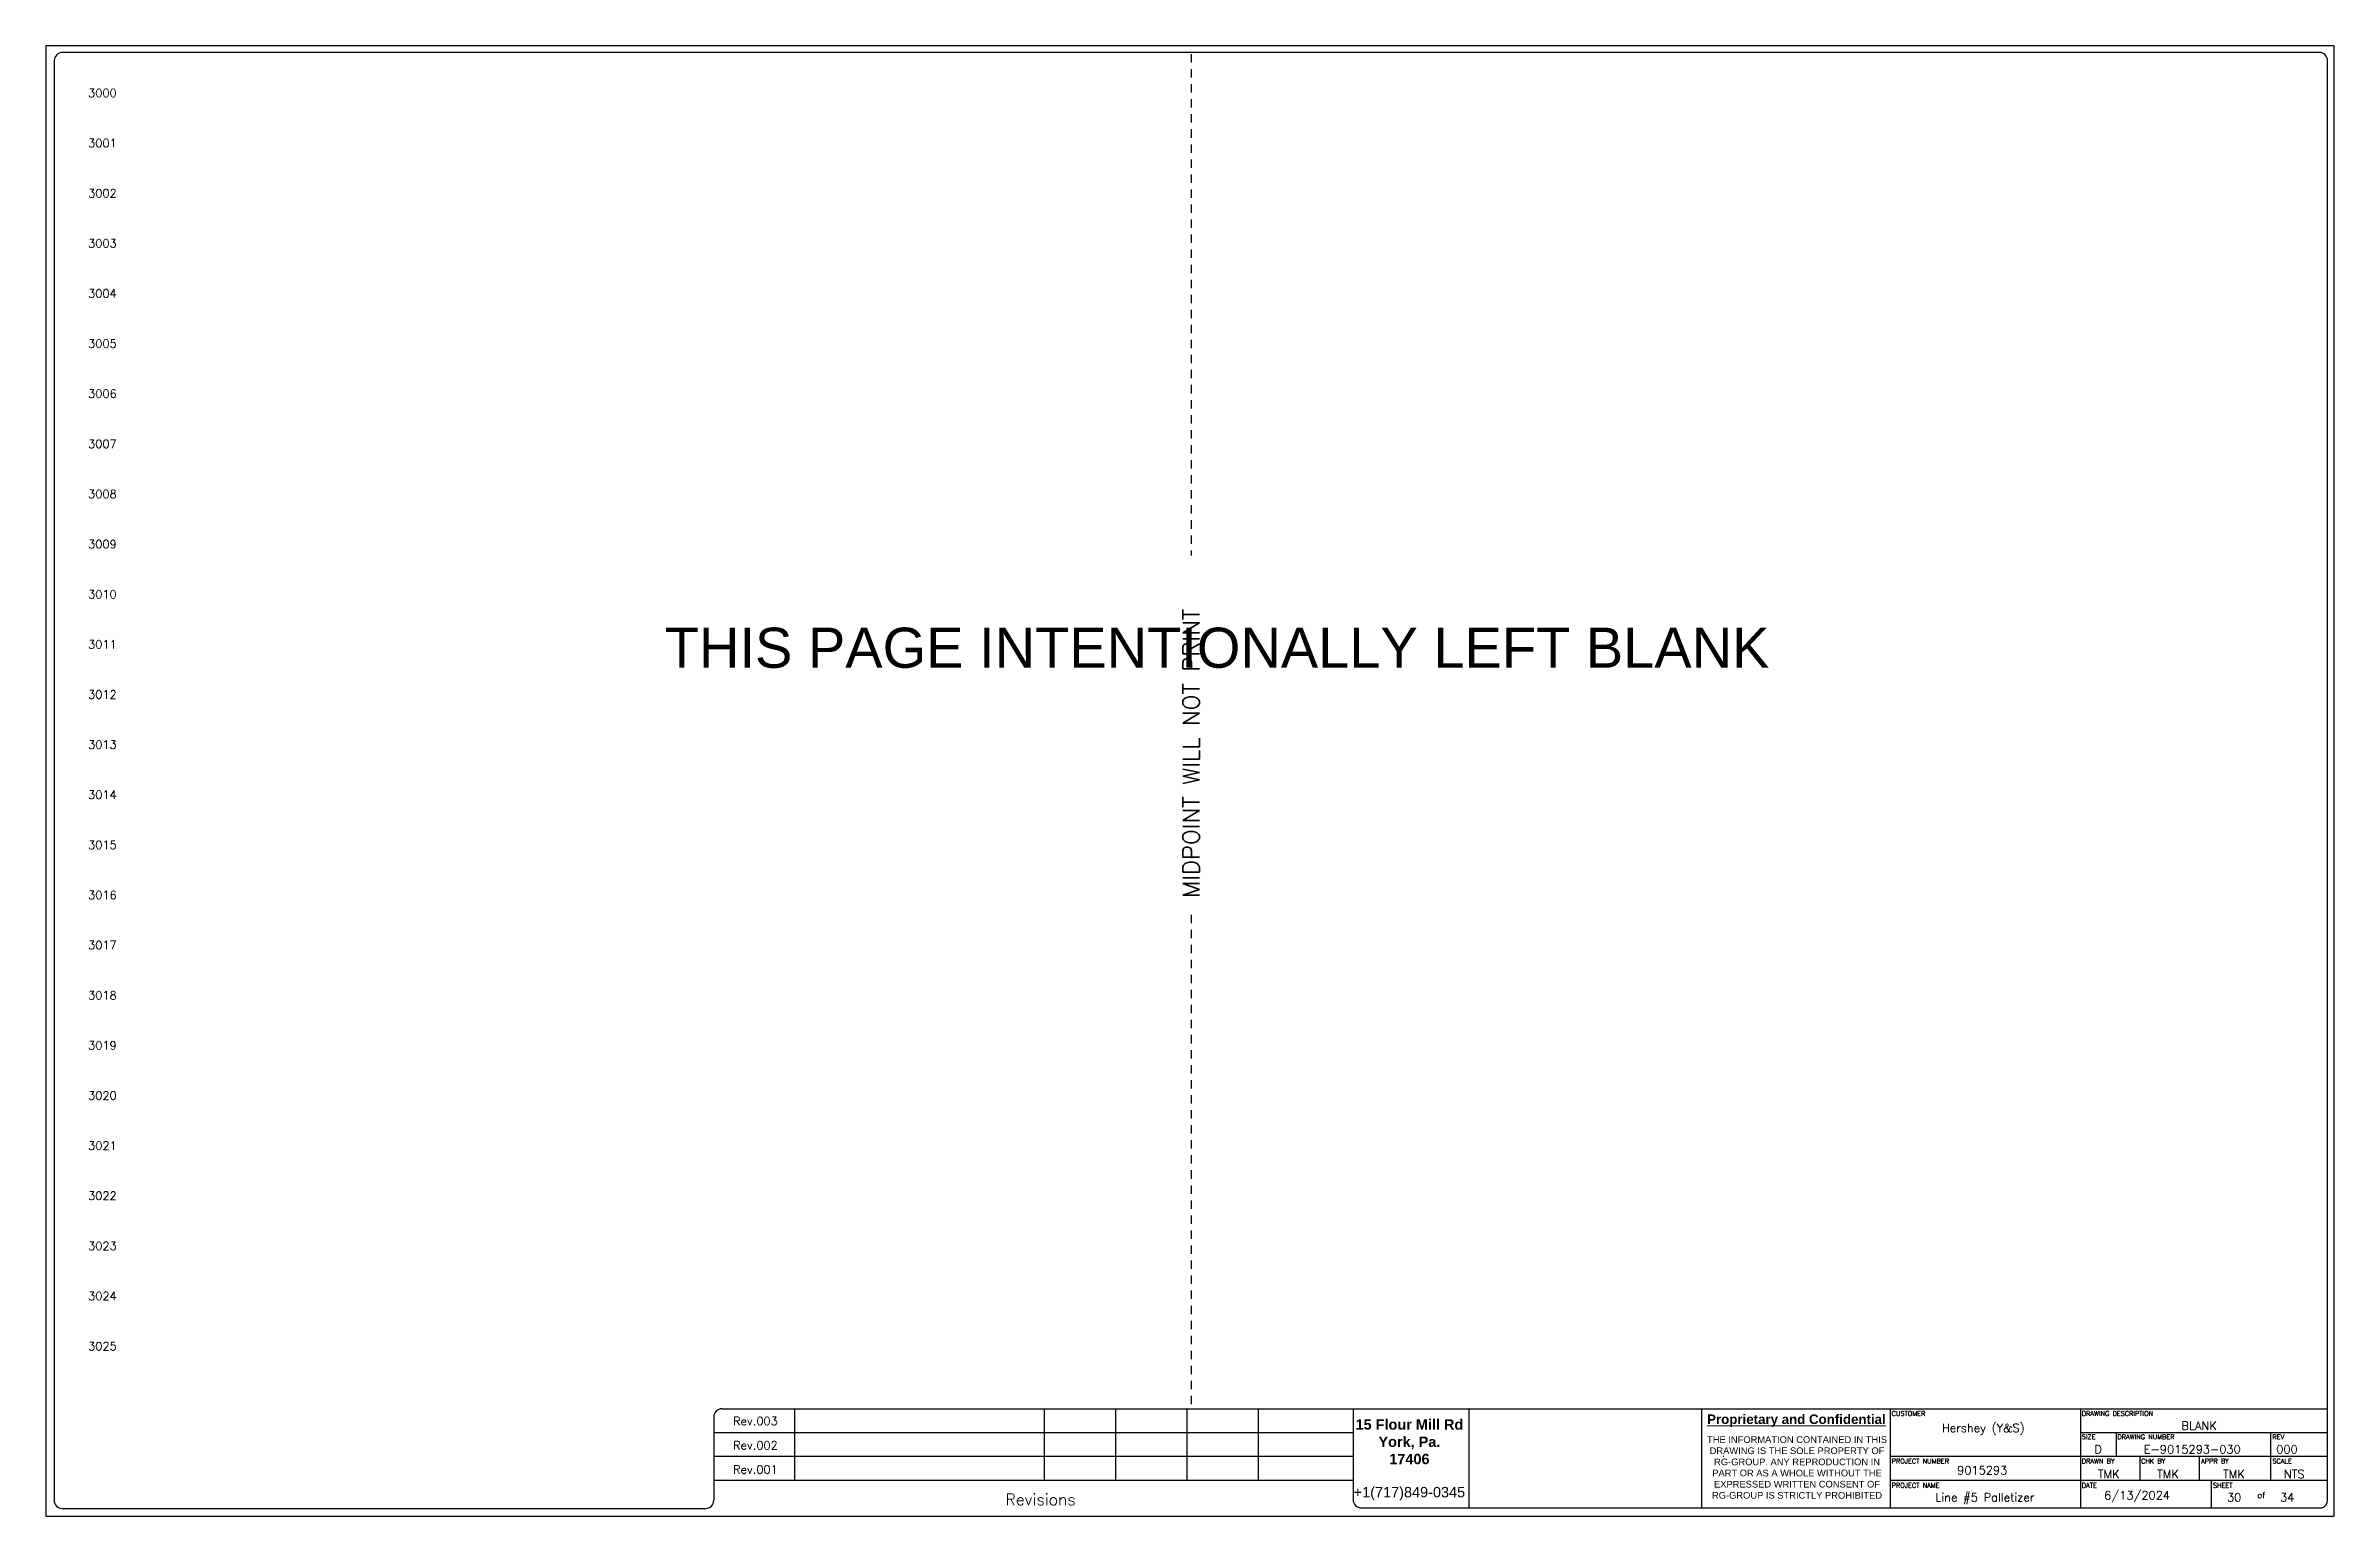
# Model space of a CAD drawing. Header units: inches. Extents: x 0 to 34.2, y 0 to 22.
import ezdxf
from ezdxf.enums import TextEntityAlignment as Align

# ---------------------------------------------------------------- set-up
doc = ezdxf.new("R2010")
doc.units = ezdxf.units.IN
doc.header["$MEASUREMENT"] = 0
doc.linetypes.add('HIDDEN2', pattern=[0.1875, 0.125, -0.0625])
doc.layers.add('MidPoint', color=210, linetype='HIDDEN2', plot=False)
doc.layers.add('TB_LABELS', color=1, linetype='Continuous')
doc.styles.add('Annotative', font='arial.ttf')
doc.styles.add('Fields', font='simplex.shx', dxfattribs={"height": 0.185})
doc.styles.get("Standard").update_dxf_attribs({"font": 'arial.ttf'})
doc.styles.add('Title_Block', font='simplex.shx', dxfattribs={"height": 0.185})
doc.styles.add('WD', font='romans.shx', dxfattribs={"height": 0.185})

# ---------------------------------------------------------------- blocks, each defined once
blk = doc.blocks.new('RG_Master_Ver_4_2_2')
at = {"color": 3}
for p, q in [((0.125, 21.734), (0.125, 0.194)), ((34.028, 21.856), (0.25, 21.856)), ((34.15, 0.194), (34.15, 21.734)), ((9.998, 1.441), (9.998, 0.194)), ((10.12, 1.563), (34.15, 1.563)), ((11.207, 1.563), (11.207, 0.496)), ((14.942, 1.563), (14.942, 0.496)), ((16.009, 1.563), (16.009, 0.496)), ((17.076, 1.563), (17.076, 0.496)), ((18.143, 1.563), (18.143, 0.496)), ((19.566, 1.563), (19.566, 0.203)), ((21.3, 1.563), (21.3, 0.072)), ((24.781, 1.562), (24.781, 0.072)), ((27.605, 1.563), (27.605, 0.072)), ((30.451, 1.563), (30.451, 0.072)), ((9.998, 1.207), (19.566, 1.207)), ((30.451, 1.207), (34.15, 1.207)), ((30.984, 1.207), (30.984, 0.852)), ((33.297, 1.207), (33.297, 0.852)), ((9.998, 0.852), (19.566, 0.852)), ((25.107, 0.852), (25.117, 0.852)), ((27.605, 0.852), (34.15, 0.852)), ((27.959, 0.852), (27.961, 0.852)), ((31.34, 0.852), (31.34, 0.496)), ((32.229, 0.852), (32.229, 0.496)), ((33.297, 0.852), (33.297, 0.496)), ((9.998, 0.496), (19.566, 0.496)), ((27.605, 0.496), (34.15, 0.496)), ((32.407, 0.496), (32.407, 0.085)), ((0.247, 0.072), (9.875, 0.072)), ((19.689, 0.081), (34.062, 0.081))]:
    blk.add_line(p, q, dxfattribs=at)
blk.add_lwpolyline([(0, -0.044), (34.25, -0.044), (34.25, 21.956), (0, 21.956)], close=True, dxfattribs=at)
for centre, radius, start, end in [((0.25, 21.734), 0.122, 90, 180), ((34.028, 21.734), 0.122, 0, 90), ((10.12, 1.441), 0.122, 90, 180), ((0.247, 0.194), 0.122, 180, 270), ((9.875, 0.194), 0.122, 270, 360), ((19.689, 0.203), 0.122, 180, 270), ((34.035, 0.192), 0.115, 283.6956, 0.7965)]:
    blk.add_arc(centre, radius, start, end, dxfattribs=at)
at = {"layer": 'MidPoint'}
for p, q in [((17.141, 21.831), (17.141, 14.331)), ((17.141, 8.956), (17.141, 1.581))]:
    blk.add_line(p, q, dxfattribs=at)
at = {"style": 'Title_Block'}
for s, width, heights, insert, char_height, attachment_point in [('\\pxqc;Rev.003', 1.24498, [0], (9.998, 1.442), 0.125, 1), ('\\pxqc;Rev.002', 1.24498, [0], (9.998, 1.08), 0.125, 1), ('\\pxqc;Rev.001', 1.24498, [0], (9.998, 0.717), 0.125, 1), ('\\pxqc;Revisions', 9.42628, [0.392], (14.889, 0.206), 0.17145, 5)]:
    blk.add_mtext_dynamic_manual_height_columns(s, width=width, gutter_width=0.857, heights=heights, dxfattribs=dict(at, insert=insert, char_height=char_height, attachment_point=attachment_point))
at = {"color": 3, "insert": (20.409, 1.406), "char_height": 0.14228, "attachment_point": 2}
blk.add_mtext_dynamic_manual_height_columns('{\\fArial|b1|i0|c0|p34;\\H1.08937x;15 Flour Mill Rd\\PYork, Pa. \\P17406}\\P\\P{\\H1.08937x;+1(717)849-0345}', width=1.73509, gutter_width=0.69, heights=[0], dxfattribs=at)
at = {"color": 3, "linetype": 'Continuous', "lineweight": 20, "insert": (26.201, 1.478), "char_height": 0.14228, "width": 2.80179, "attachment_point": 2, "style": 'Annotative'}
blk.add_mtext('{\\fArial|b1|i0|c0|p34;\\LProprietary and Confidential}', dxfattribs=at)
at = {"color": 3, "insert": (26.21, 1.152), "char_height": 0.1, "width": 2.78538, "attachment_point": 2, "style": 'Annotative'}
blk.add_mtext('THE INFORMATION CONTAINED IN THIS DRAWING IS THE SOLE PROPERTY OF RG-GROUP. ANY REPRODUCTION IN PART OR AS A WHOLE WITHOUT THE EXPRESSED WRITTEN CONSENT OF RG-GROUP IS STRICTLY PROHIBITED', dxfattribs=at)
at = {"insert": (30.807, 0.331), "char_height": 0.125, "attachment_point": 1, "style": 'Fields'}
blk.add_mtext('6/13/2024', dxfattribs=at)
at = {"style": 'Fields'}
for tag, p in [('DESCRIPTION_3', (13.116, 1.307)), ('DRN_3', (15.472, 1.307)), ('CHK_3', (16.529, 1.307)), ('APP_3', (17.552, 1.307)), ('DATE_3', (18.829, 1.307)), ('DRAWING_DESC', (32.229, 1.246)), ('DESCRIPTION_2', (13.116, 0.951)), ('DRN_2', (15.472, 0.951)), ('CHK_2', (16.529, 0.951)), ('APP_2', (17.552, 0.951)), ('DATE_2', (18.829, 0.951)), ('CUSTOMER', (28.997, 1.214)), ('DRAWING_#', (32.125, 0.894)), ('DESCRIPTION_1', (13.116, 0.596)), ('DRN_1', (15.472, 0.596)), ('CHK_1', (16.529, 0.596)), ('APP_1', (17.552, 0.596)), ('DATE_1', (18.829, 0.596)), ('PROJECT_#', (28.981, 0.581)), ('SIZE', (30.715, 0.894)), ('REV', (33.543, 0.894)), ('DRN_BY', (30.875, 0.524)), ('CHK_BY', (31.762, 0.524)), ('APP_BY', (32.75, 0.524)), ('SCALE', (33.652, 0.524)), ('PROJECT_NAME', (29.021, 0.176)), ('SHEETNUM', (32.753, 0.176)), ('TTL_SHTS', (33.547, 0.176))]:
    blk.add_attdef(tag, text='', height=0.125, dxfattribs=at).set_placement(p, align=Align.CENTER)
at = {"style": 'Fields', "flags": 9}
blk.add_attdef('WD_TB', (9.953, 0.194), '', height=0.0638, dxfattribs=at)
at = {"layer": 'MidPoint', "insert": (17.016, 9.206), "char_height": 0.25, "attachment_point": 1, "rotation": 90, "style": 'Fields'}
blk.add_mtext_dynamic_manual_height_columns('MIDPOINT WILL NOT PRINT', width=5.375, gutter_width=0.575, heights=[0], dxfattribs=at)
at = {"layer": 'TB_LABELS', "style": 'WD'}
for s, height, p in [('CUSTOMER', 0.0711, (27.627, 1.528)), ('DRAWING DESCRIPTION', 0.07114, (30.472, 1.528)), ('SIZE', 0.0711, (30.472, 1.179)), ('DRAWING NUMBER', 0.07114, (31.006, 1.179)), ('REV', 0.0711, (33.325, 1.179)), ('PROJECT NUMBER', 0.07114, (27.627, 0.816)), ('DRAWN BY', 0.0711, (30.472, 0.816)), ('CHK BY', 0.0711, (31.359, 0.816)), ('APPR BY', 0.0711, (32.258, 0.816)), ('SCALE', 0.0711, (33.325, 0.816)), ('PROJECT NAME', 0.07114, (27.627, 0.453)), ('DATE', 0.0711, (30.472, 0.453)), ('SHEET', 0.0711, (32.436, 0.453)), ('of', 0.0925, (33.098, 0.318))]:
    blk.add_text(s, height=height, dxfattribs=at).set_placement(p, align=Align.TOP_LEFT)
blk = doc.blocks.new('WD_MLRH')
at = {"style": 'WD'}
blk.add_attdef('RUNGFIRST', text='', height=0.125, dxfattribs=at).set_placement((-0.25, 0), align=Align.MIDDLE_RIGHT)
at = {"style": 'WD', "flags": 1}
for tag, p in [('WIRE-START', (-0.25, -0.356)), ('RUNGHORV', (-0.25, -0.127)), ('WIREMODE', (-0.25, -0.281)), ('RUNGDIST', (-0.25, -0.2)), ('RUNGCNT', (-0.25, -0.237)), ('RUNGINC', (-0.25, -0.163)), ('WIREFMT', (-0.25, -0.321)), ('WIRE-GSUF', (-0.25, -0.396)), ('PH3SPACE', (-0.25, -0.437))]:
    blk.add_attdef(tag, text='', height=0.025, dxfattribs=at).set_placement(p, align=Align.RIGHT)

msp = doc.modelspace()

# ---------------------------------------------------------------- block references
ref = msp.add_blockref('RG_Master_Ver_4_2_2', (0, 0))
ref.add_attrib('CUSTOMER', 'Hershey (Y&S)', dxfattribs={"height": 0.125, "style": 'Fields'}).set_placement((28.997, 1.214), align=Align.CENTER)
ref.add_attrib('DRAWING_DESC', 'BLANK', dxfattribs={"height": 0.125, "style": 'Fields'}).set_placement((32.229, 1.246), align=Align.CENTER)
ref.add_attrib('PROJECT_#', '9015293', dxfattribs={"height": 0.125, "style": 'Fields'}).set_placement((28.981, 0.581), align=Align.CENTER)
ref.add_attrib('PROJECT_NAME', 'Line #5 Palletizer', dxfattribs={"height": 0.125, "style": 'Fields'}).set_placement((29.021, 0.176), align=Align.CENTER)
ref.add_attrib('SIZE', 'D', dxfattribs={"height": 0.125, "style": 'Fields'}).set_placement((30.715, 0.894), align=Align.CENTER)
ref.add_attrib('APP_BY', 'TMK', dxfattribs={"height": 0.125, "style": 'Fields'}).set_placement((32.75, 0.524), align=Align.CENTER)
ref.add_attrib('DRAWING_#', 'E-9015293-030', dxfattribs={"height": 0.125, "style": 'Fields'}).set_placement((32.125, 0.894), align=Align.CENTER)
ref.add_attrib('REV', '000', dxfattribs={"height": 0.125, "style": 'Fields'}).set_placement((33.543, 0.894), align=Align.CENTER)
ref.add_attrib('SCALE', 'NTS', dxfattribs={"height": 0.125, "style": 'Fields'}).set_placement((33.652, 0.524), align=Align.CENTER)
ref.add_attrib('DRN_BY', 'TMK', dxfattribs={"height": 0.125, "style": 'Fields'}).set_placement((30.875, 0.524), align=Align.CENTER)
ref.add_attrib('CHK_BY', 'TMK', dxfattribs={"height": 0.125, "style": 'Fields'}).set_placement((31.762, 0.524), align=Align.CENTER)
ref.add_attrib('SHEETNUM', '30', dxfattribs={"height": 0.125, "style": 'Fields'}).set_placement((32.753, 0.176), align=Align.CENTER)
ref.add_attrib('TTL_SHTS', '34', dxfattribs={"height": 0.125, "style": 'Fields'}).set_placement((33.547, 0.176), align=Align.CENTER)
msp.add_blockref('WD_MLRH', (1.312, 21.25)).add_auto_attribs({'RUNGFIRST': '3000'})

# ---------------------------------------------------------------- texts
at = {"style": 'WD'}
for s, p in [('3001', (1.062, 20.5)), ('3002', (1.062, 19.75)), ('3003', (1.062, 19)), ('3004', (1.062, 18.25)), ('3005', (1.062, 17.5)), ('3006', (1.062, 16.75)), ('3007', (1.062, 16)), ('3008', (1.062, 15.25)), ('3009', (1.062, 14.5)), ('3010', (1.062, 13.75)), ('3011', (1.062, 13)), ('3012', (1.062, 12.25)), ('3013', (1.062, 11.5)), ('3014', (1.062, 10.75)), ('3015', (1.062, 10)), ('3016', (1.062, 9.25)), ('3017', (1.062, 8.5)), ('3018', (1.062, 7.75)), ('3019', (1.062, 7)), ('3020', (1.062, 6.25)), ('3021', (1.062, 5.5)), ('3022', (1.062, 4.75)), ('3023', (1.062, 4)), ('3024', (1.062, 3.25)), ('3025', (1.062, 2.5))]:
    msp.add_text(s, height=0.125, dxfattribs=at).set_placement(p, align=Align.MIDDLE_RIGHT)
at = {"insert": (1.25, 13.25), "char_height": 0.6, "attachment_point": 1}
msp.add_mtext_dynamic_manual_height_columns('\\pxqc;THIS PAGE INTENTIONALLY LEFT BLANK', width=32.5625, gutter_width=1, heights=[0], dxfattribs=at)

doc.saveas('drawing.dxf')
